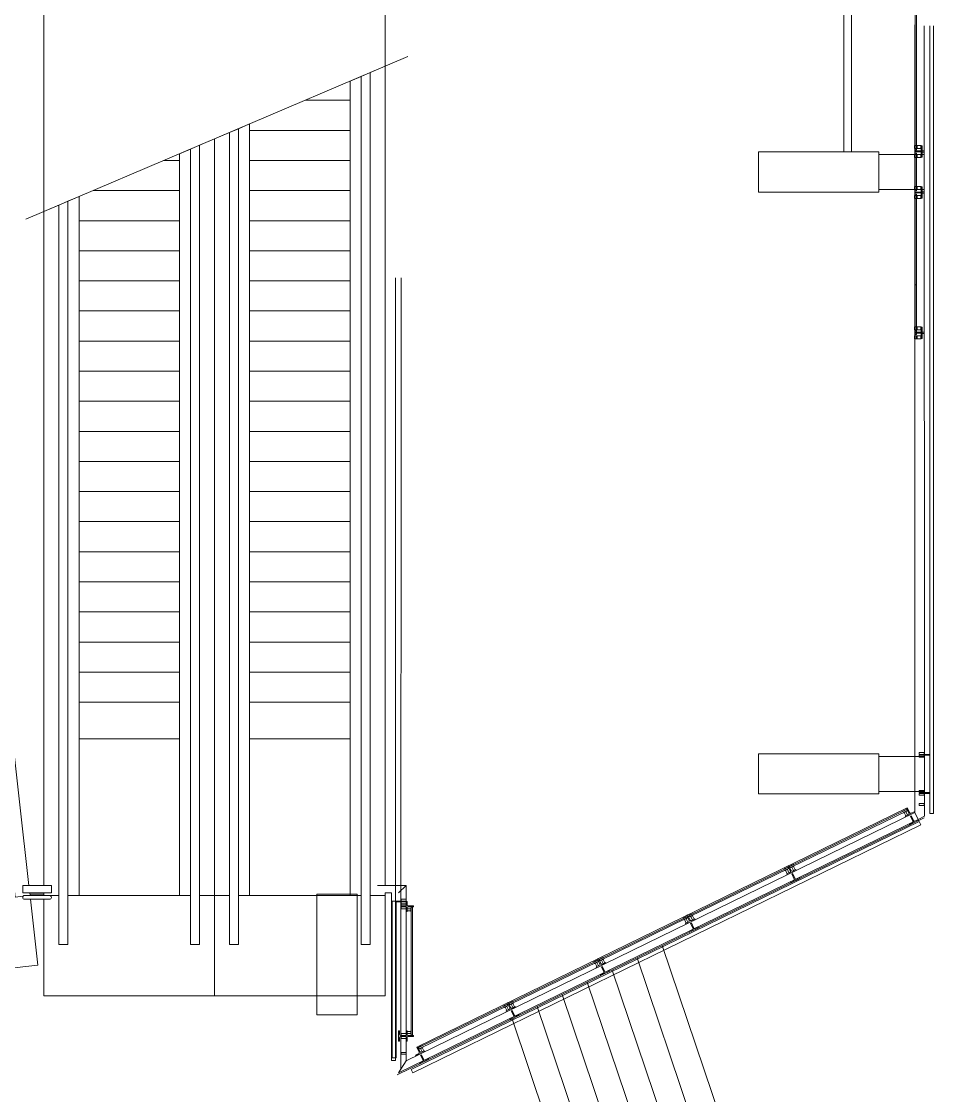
# Model space of a CAD drawing. Header units: inches. Extents: x -31774 to -27465, y 9140 to 11717.
# Drawn here: x -31388.8 to -31025.3, y 9695.3 to 10123.5 of the extents above; entities that cross this region are included whole.
import ezdxf

# ---------------------------------------------------------------- set-up
doc = ezdxf.new("R2010")
doc.units = ezdxf.units.IN
doc.header["$LTSCALE"] = 5.55
doc.header["$MEASUREMENT"] = 0
for name, color, linetype, lineweight in [('00-A+P New Floor Line', 5, 'Continuous', 18), ('00-A+P New Rails', 2, 'Continuous', 18), ('00-A+P New steps', 5, 'Continuous', 18), ('A-COLS', 1, 'Continuous', 18), ('A-FLOR-BYND', 8, 'Continuous', 18), ('A-FLOR-ESCL', 6, 'Continuous', 18), ('A-FLOR-HRAL', 5, 'Continuous', 18), ('A-FLOR-OVHD', 5, 'Continuous', 18), ('S-COLS-CONC-01', 2, 'Continuous', 18), ('S-COLS-CONC-03', 2, 'Continuous', 18), ('S-COLS-CONC-05', 2, 'Continuous', 18)]:
    doc.layers.add(name, color=color, linetype=linetype, lineweight=lineweight)

msp = doc.modelspace()

# ---------------------------------------------------------------- linework, layer by layer
at = {"layer": '00-A+P New Floor Line'}
msp.add_line((-31239.02, 9703.51), (-31029.05, 9805.99), dxfattribs=at)
at = {"layer": '00-A+P New Rails', "color": 1, "lineweight": 18}
for p, q in [((-31032.78, 9808.09), (-31235.49, 9709.15)), ((-31036.06, 9809.83), (-31230.93, 9714.72)), ((-31036.4, 9809.24), (-31037.53, 9808.7)), ((-31037.47, 9808.58), (-31037.53, 9808.7)), ((-31037.47, 9808.58), (-31036.35, 9809.13)), ((-31037.25, 9808.13), (-31036.13, 9808.68)), ((-31037.2, 9808.02), (-31037.25, 9808.13)), ((-31036.08, 9808.57), (-31037.2, 9808.02)), ((-31036.32, 9806.78), (-31036.97, 9808.13)), ((-31036.35, 9809.13), (-31036.4, 9809.24)), ((-31035.64, 9807.11), (-31036.3, 9808.46)), ((-31036.08, 9808.57), (-31036.13, 9808.68)), ((-31032.78, 9808.09), (-31031.46, 9805.39)), ((-31031.46, 9805.39), (-31238.48, 9704.35)), ((-31235.49, 9709.15), (-31238.48, 9704.35))]:
    msp.add_line(p, q, dxfattribs=at)
at = {"layer": '00-A+P New Rails'}
for p, q in [((-31036.07, 9809.27), (-31082.54, 9786.59)), ((-31035.85, 9808.82), (-31082.32, 9786.14)), ((-31030.37, 9803.15), (-31031.03, 9804.5)), ((-31083.32, 9786.21), (-31122.84, 9766.92)), ((-31083.1, 9785.76), (-31122.62, 9766.47)), ((-31123.63, 9766.53), (-31158.42, 9749.55)), ((-31123.41, 9766.08), (-31158.2, 9749.1)), ((-31123.63, 9766.53), (-31124.24, 9766.24)), ((-31123.41, 9766.08), (-31124.02, 9765.79)), ((-31159.2, 9749.17), (-31194.37, 9732.01)), ((-31158.98, 9748.72), (-31194.15, 9731.56)), ((-31233.42, 9705.71), (-31232.76, 9704.36))]:
    msp.add_line(p, q, dxfattribs=at)
at = {"layer": '00-A+P New Rails', "color": 3, "lineweight": 18}
for p, q in [((-31035.25, 9807.3), (-31036.54, 9806.67)), ((-31036.38, 9806.34), (-31036.54, 9806.67)), ((-31036.38, 9806.34), (-31032.78, 9808.09)), ((-31032.78, 9808.09), (-31036.38, 9806.34)), ((-31035.73, 9809.99), (-31036.06, 9809.83)), ((-31036.06, 9809.83), (-31036.06, 9809.83)), ((-31036.06, 9809.83), (-31035.08, 9807.81)), ((-31034.74, 9807.97), (-31035.73, 9809.99)), ((-31032.95, 9808.43), (-31034.24, 9807.8)), ((-31032.78, 9808.09), (-31032.95, 9808.43)), ((-31231.58, 9711.06), (-31227.98, 9712.82)), ((-31227.98, 9712.82), (-31231.58, 9711.06)), ((-31230.93, 9714.72), (-31231.26, 9714.55)), ((-31231.26, 9714.55), (-31231.26, 9714.55)), ((-31231.26, 9714.55), (-31230.28, 9712.53)), ((-31229.94, 9712.7), (-31230.93, 9714.72)), ((-31228.15, 9713.15), (-31229.44, 9712.52)), ((-31227.98, 9712.82), (-31228.15, 9713.15)), ((-31230.45, 9712.03), (-31231.74, 9711.4)), ((-31231.58, 9711.06), (-31231.74, 9711.4))]:
    msp.add_line(p, q, dxfattribs=at)
at = {"layer": '00-A+P New Rails', "color": 2, "lineweight": 18}
for p, q in [((-31035.99, 9809.24), (-31036.07, 9809.27)), ((-31035.82, 9808.9), (-31035.99, 9809.24)), ((-31035.85, 9808.82), (-31035.82, 9808.9)), ((-31031.03, 9804.5), (-31233.42, 9705.71)), ((-31030.37, 9803.15), (-31232.76, 9704.36)), ((-31083.66, 9786.18), (-31084.78, 9785.63)), ((-31084.73, 9785.52), (-31084.78, 9785.63)), ((-31084.73, 9785.52), (-31083.6, 9786.07)), ((-31084.51, 9785.07), (-31083.38, 9785.62)), ((-31084.45, 9784.96), (-31084.51, 9785.07)), ((-31083.33, 9785.51), (-31084.45, 9784.96)), ((-31083.57, 9783.72), (-31084.23, 9785.07)), ((-31083.6, 9786.07), (-31083.66, 9786.18)), ((-31082.9, 9784.05), (-31083.55, 9785.4)), ((-31083.33, 9785.51), (-31083.38, 9785.62)), ((-31082.98, 9786.93), (-31083.32, 9786.76)), ((-31083.32, 9786.76), (-31083.32, 9786.76)), ((-31083.32, 9786.76), (-31082.33, 9784.74)), ((-31083.24, 9786.18), (-31083.32, 9786.21)), ((-31083.07, 9785.84), (-31083.24, 9786.18)), ((-31083.1, 9785.76), (-31083.07, 9785.84)), ((-31081.99, 9784.91), (-31082.98, 9786.93)), ((-31082.56, 9786.51), (-31082.54, 9786.59)), ((-31082.4, 9786.17), (-31082.56, 9786.51)), ((-31082.4, 9786.17), (-31082.32, 9786.14)), ((-31082.31, 9786.84), (-31081.19, 9787.39)), ((-31082.25, 9786.73), (-31082.31, 9786.84)), ((-31081.13, 9787.27), (-31082.25, 9786.73)), ((-31080.91, 9786.83), (-31082.04, 9786.28)), ((-31081.98, 9786.17), (-31082.04, 9786.28)), ((-31081.98, 9786.17), (-31080.86, 9786.71)), ((-31081.1, 9784.93), (-31081.76, 9786.27)), ((-31080.2, 9785.37), (-31081.49, 9784.73)), ((-31081.13, 9787.27), (-31081.19, 9787.39)), ((-31080.42, 9785.26), (-31081.08, 9786.6)), ((-31080.86, 9786.71), (-31080.91, 9786.83)), ((-31080.03, 9785.03), (-31080.2, 9785.37)), ((-31082.5, 9784.24), (-31083.79, 9783.61)), ((-31083.63, 9783.27), (-31083.79, 9783.61)), ((-31083.63, 9783.27), (-31080.03, 9785.03)), ((-31080.03, 9785.03), (-31083.63, 9783.27)), ((-31123.96, 9766.51), (-31125.09, 9765.96)), ((-31125.03, 9765.85), (-31125.09, 9765.96)), ((-31125.03, 9765.85), (-31123.91, 9766.4)), ((-31124.81, 9765.4), (-31123.69, 9765.95)), ((-31124.76, 9765.29), (-31124.81, 9765.4)), ((-31123.64, 9765.83), (-31124.76, 9765.29)), ((-31123.88, 9764.05), (-31124.53, 9765.4)), ((-31122.81, 9764.57), (-31124.1, 9763.94)), ((-31123.94, 9763.6), (-31124.1, 9763.94)), ((-31123.91, 9766.4), (-31123.96, 9766.51)), ((-31123.94, 9763.6), (-31120.34, 9765.35)), ((-31120.34, 9765.35), (-31123.94, 9763.6)), ((-31123.2, 9764.38), (-31123.86, 9765.72)), ((-31123.64, 9765.83), (-31123.69, 9765.95)), ((-31123.55, 9766.5), (-31123.63, 9766.53)), ((-31123.29, 9767.26), (-31123.62, 9767.09)), ((-31123.62, 9767.09), (-31123.62, 9767.09)), ((-31123.62, 9767.09), (-31122.64, 9765.07)), ((-31123.38, 9766.17), (-31123.55, 9766.5)), ((-31123.41, 9766.08), (-31123.38, 9766.17)), ((-31122.3, 9765.23), (-31123.29, 9767.26)), ((-31122.87, 9766.83), (-31122.84, 9766.92)), ((-31122.71, 9766.5), (-31122.87, 9766.83)), ((-31122.71, 9766.5), (-31122.62, 9766.47)), ((-31122.62, 9767.17), (-31121.49, 9767.71)), ((-31122.56, 9767.05), (-31122.62, 9767.17)), ((-31121.44, 9767.6), (-31122.56, 9767.05)), ((-31121.22, 9767.15), (-31122.34, 9766.6)), ((-31122.29, 9766.49), (-31122.34, 9766.6)), ((-31122.29, 9766.49), (-31121.16, 9767.04)), ((-31121.41, 9765.25), (-31122.06, 9766.6)), ((-31120.51, 9765.69), (-31121.8, 9765.06)), ((-31121.44, 9767.6), (-31121.49, 9767.71)), ((-31120.73, 9765.58), (-31121.39, 9766.93)), ((-31121.16, 9767.04), (-31121.22, 9767.15)), ((-31120.34, 9765.35), (-31120.51, 9765.69)), ((-31159.54, 9749.15), (-31160.66, 9748.6)), ((-31160.61, 9748.48), (-31160.66, 9748.6)), ((-31160.61, 9748.48), (-31159.48, 9749.03)), ((-31160.39, 9748.04), (-31159.26, 9748.58)), ((-31160.33, 9747.92), (-31160.39, 9748.04)), ((-31159.21, 9748.47), (-31160.33, 9747.92)), ((-31159.45, 9746.68), (-31160.11, 9748.03)), ((-31158.38, 9747.21), (-31159.67, 9746.57)), ((-31159.51, 9746.24), (-31159.67, 9746.57)), ((-31159.48, 9749.03), (-31159.54, 9749.15)), ((-31159.51, 9746.24), (-31155.92, 9747.99)), ((-31155.92, 9747.99), (-31159.51, 9746.24)), ((-31158.78, 9747.01), (-31159.43, 9748.36)), ((-31159.21, 9748.47), (-31159.26, 9748.58)), ((-31158.86, 9749.89), (-31159.2, 9749.73)), ((-31159.2, 9749.73), (-31159.2, 9749.73)), ((-31159.2, 9749.73), (-31158.21, 9747.71)), ((-31159.12, 9749.14), (-31159.2, 9749.17)), ((-31158.95, 9748.8), (-31159.12, 9749.14)), ((-31158.98, 9748.72), (-31158.95, 9748.8)), ((-31157.87, 9747.87), (-31158.86, 9749.89)), ((-31158.44, 9749.47), (-31158.42, 9749.55)), ((-31158.28, 9749.13), (-31158.44, 9749.47)), ((-31158.28, 9749.13), (-31158.2, 9749.1)), ((-31158.19, 9749.8), (-31157.07, 9750.35)), ((-31158.14, 9749.69), (-31158.19, 9749.8)), ((-31157.01, 9750.24), (-31158.14, 9749.69)), ((-31156.79, 9749.79), (-31157.92, 9749.24)), ((-31157.86, 9749.13), (-31157.92, 9749.24)), ((-31157.86, 9749.13), (-31156.74, 9749.68)), ((-31156.98, 9747.89), (-31157.64, 9749.24)), ((-31156.08, 9748.33), (-31157.37, 9747.7)), ((-31157.01, 9750.24), (-31157.07, 9750.35)), ((-31156.3, 9748.22), (-31156.96, 9749.57)), ((-31156.74, 9749.68), (-31156.79, 9749.79)), ((-31155.92, 9747.99), (-31156.08, 9748.33)), ((-31230.48, 9714.38), (-31195.15, 9731.62)), ((-31230.26, 9713.93), (-31194.93, 9731.17)), ((-31195.49, 9731.6), (-31196.61, 9731.05)), ((-31196.56, 9730.94), (-31196.61, 9731.05)), ((-31196.56, 9730.94), (-31195.43, 9731.49)), ((-31196.34, 9730.49), (-31195.21, 9731.04)), ((-31196.28, 9730.38), (-31196.34, 9730.49)), ((-31195.16, 9730.92), (-31196.28, 9730.38)), ((-31195.4, 9729.14), (-31196.06, 9730.49)), ((-31194.33, 9729.66), (-31195.63, 9729.03)), ((-31195.43, 9731.49), (-31195.49, 9731.6)), ((-31195.46, 9728.69), (-31191.87, 9730.45)), ((-31191.87, 9730.45), (-31195.46, 9728.69)), ((-31194.73, 9729.47), (-31195.38, 9730.81)), ((-31195.16, 9730.92), (-31195.21, 9731.04)), ((-31194.81, 9732.35), (-31195.15, 9732.18)), ((-31195.15, 9732.18), (-31195.15, 9732.18)), ((-31195.15, 9732.18), (-31194.16, 9730.16)), ((-31195.07, 9731.59), (-31195.15, 9731.62)), ((-31194.9, 9731.26), (-31195.07, 9731.59)), ((-31194.93, 9731.17), (-31194.9, 9731.26)), ((-31193.82, 9730.32), (-31194.81, 9732.35)), ((-31194.4, 9731.92), (-31194.37, 9732.01)), ((-31194.23, 9731.59), (-31194.4, 9731.92)), ((-31194.23, 9731.59), (-31194.15, 9731.56)), ((-31194.14, 9732.26), (-31193.02, 9732.8)), ((-31194.09, 9732.14), (-31194.14, 9732.26)), ((-31192.96, 9732.69), (-31194.09, 9732.14)), ((-31192.74, 9732.24), (-31193.87, 9731.69)), ((-31193.81, 9731.58), (-31193.87, 9731.69)), ((-31193.81, 9731.58), (-31192.69, 9732.13)), ((-31192.93, 9730.34), (-31193.59, 9731.69)), ((-31192.03, 9730.78), (-31193.32, 9730.15)), ((-31192.96, 9732.69), (-31193.02, 9732.8)), ((-31192.26, 9730.67), (-31192.91, 9732.02)), ((-31192.69, 9732.13), (-31192.74, 9732.24)), ((-31191.87, 9730.45), (-31192.03, 9730.78)), ((-31195.46, 9728.69), (-31195.63, 9729.03)), ((-31230.51, 9714.3), (-31230.48, 9714.38)), ((-31230.35, 9713.96), (-31230.51, 9714.3)), ((-31230.35, 9713.96), (-31230.26, 9713.93)), ((-31230.26, 9714.63), (-31229.13, 9715.18)), ((-31230.2, 9714.52), (-31230.26, 9714.63)), ((-31229.08, 9715.06), (-31230.2, 9714.52)), ((-31228.86, 9714.61), (-31229.98, 9714.07)), ((-31229.93, 9713.95), (-31229.98, 9714.07)), ((-31229.93, 9713.95), (-31228.8, 9714.5)), ((-31229.05, 9712.72), (-31229.7, 9714.06)), ((-31229.08, 9715.06), (-31229.13, 9715.18)), ((-31228.37, 9713.04), (-31229.03, 9714.39)), ((-31228.8, 9714.5), (-31228.86, 9714.61))]:
    msp.add_line(p, q, dxfattribs=at)
at = {"layer": '00-A+P New Rails'}
msp.add_lwpolyline([(-31029.05, 9810.97), (-31029.05, 9811.72), (-31031.05, 9811.72), (-31031.05, 9810.97)], close=True, dxfattribs=at)
at = {"layer": '00-A+P New Rails', "color": 3, "lineweight": 18}
for points in [[(-31034.83, 9803.17), (-31034.99, 9803.5), (-31033.7, 9804.14, 0.414213), (-31033.53, 9804.64), (-31034.52, 9806.66), (-31034.18, 9806.82), (-31033.19, 9804.8, 0.414213), (-31032.69, 9804.63), (-31031.4, 9805.26), (-31031.24, 9804.92), (-31034.83, 9803.17), (-31031.24, 9804.92)], [(-31230.03, 9707.89), (-31230.19, 9708.23), (-31228.9, 9708.86, 0.414213), (-31228.73, 9709.36), (-31229.72, 9711.38), (-31229.38, 9711.55), (-31228.39, 9709.53, 0.414213), (-31227.89, 9709.35), (-31226.6, 9709.99), (-31226.44, 9709.65), (-31230.03, 9707.89), (-31226.44, 9709.65)]]:
    msp.add_lwpolyline(points, format="xyb", dxfattribs=at)
at = {"layer": '00-A+P New Rails', "color": 2, "lineweight": 18}
for points in [[(-31082.08, 9780.1), (-31082.25, 9780.44), (-31080.96, 9781.07, 0.414213), (-31080.78, 9781.57), (-31081.77, 9783.6), (-31081.43, 9783.76), (-31080.45, 9781.74, 0.414213), (-31079.94, 9781.57), (-31078.65, 9782.2), (-31078.49, 9781.86), (-31082.08, 9780.1), (-31078.49, 9781.86)], [(-31122.39, 9760.43), (-31122.55, 9760.77), (-31121.26, 9761.4, 0.414213), (-31121.09, 9761.9), (-31122.08, 9763.92), (-31121.74, 9764.09), (-31120.75, 9762.06, 0.414213), (-31120.25, 9761.89), (-31118.96, 9762.52), (-31118.8, 9762.19), (-31122.39, 9760.43), (-31118.8, 9762.19)], [(-31157.96, 9743.07), (-31158.13, 9743.41), (-31156.84, 9744.04, 0.414213), (-31156.66, 9744.54), (-31157.65, 9746.56), (-31157.31, 9746.72), (-31156.33, 9744.7, 0.414213), (-31155.82, 9744.53), (-31154.53, 9745.16), (-31154.37, 9744.82), (-31157.96, 9743.07), (-31154.37, 9744.82)], [(-31193.91, 9725.52), (-31194.08, 9725.86), (-31192.79, 9726.49, 0.414213), (-31192.61, 9726.99), (-31193.6, 9729.01), (-31193.26, 9729.18), (-31192.28, 9727.16, 0.414213), (-31191.78, 9726.98), (-31190.48, 9727.61), (-31190.32, 9727.28), (-31193.91, 9725.52), (-31190.32, 9727.28)]]:
    msp.add_lwpolyline(points, format="xyb", dxfattribs=at)
at = {"layer": '00-A+P New Rails', "color": 3, "lineweight": 18}
for centre, start, end in [((-31035.41, 9807.64), 296.0162, 26.0162), ((-31034.4, 9808.14), 206.0163, 296.0162), ((-31230.61, 9712.37), 296.0162, 26.0162), ((-31229.6, 9712.86), 206.0163, 296.0162)]:
    msp.add_arc(centre, 0.375, start, end, dxfattribs=at)
at = {"layer": '00-A+P New Rails', "color": 2, "lineweight": 18}
for centre, start, end in [((-31082.67, 9784.58), 296.0162, 26.0162), ((-31081.66, 9785.07), 206.0163, 296.0162), ((-31122.97, 9764.91), 296.0162, 26.0162), ((-31121.96, 9765.4), 206.0163, 296.0162), ((-31158.55, 9747.54), 296.0162, 26.0162), ((-31157.54, 9748.04), 206.0163, 296.0162), ((-31194.5, 9730), 296.0162, 26.0162), ((-31193.49, 9730.49), 206.0163, 296.0162)]:
    msp.add_arc(centre, 0.375, start, end, dxfattribs=at)
at = {"layer": '00-A+P New steps'}
for p, q in [((-31099.57, 9654.79), (-31133.42, 9755.05)), ((-31109.77, 9650.6), (-31143.39, 9750.18)), ((-31120.19, 9647.08), (-31153.36, 9745.32)), ((-31130.61, 9643.56), (-31163.33, 9740.45)), ((-31141.03, 9640.04), (-31173.29, 9735.59)), ((-31151.45, 9636.52), (-31183.26, 9730.72)), ((-31161.88, 9633), (-31193.23, 9725.86))]:
    msp.add_line(p, q, dxfattribs=at)
at = {"layer": 'A-COLS'}
msp.add_lwpolyline([(-31271.05, 9727.51), (-31271.05, 9775.51), (-31255.05, 9775.51), (-31255.05, 9727.51), (-31271.05, 9727.51)], close=True, dxfattribs=at)
at = {"layer": 'A-FLOR-BYND', "color": 5, "lineweight": 18}
for p, q in [((-31032.78, 9808.09), (-31032.78, 10122.23)), ((-31026.8, 9807.66), (-31026.8, 10121.8)), ((-31025.3, 9807.66), (-31025.3, 10121.8)), ((-31235.49, 9779.03), (-31246.84, 9779.03)), ((-31243.84, 9779.03), (-31235.49, 9779.03)), ((-31238.49, 9776.03), (-31235.49, 9779.03)), ((-31235.49, 9709.15), (-31235.49, 9779.03)), ((-31235.49, 9709.15), (-31235.49, 9779.03)), ((-31243.84, 9776.03), (-31241.24, 9776.03)), ((-31241.24, 9709.19), (-31241.24, 9776.03)), ((-31240.99, 9710.36), (-31240.99, 9772.73)), ((-31239.49, 9772.73), (-31240.99, 9772.73)), ((-31239.49, 9710.36), (-31239.49, 9772.73)), ((-31235.49, 9772.69), (-31235.49, 9768.69)), ((-31235.49, 9768.69), (-31235.49, 9772.69)), ((-31235.49, 9772.69), (-31235.12, 9772.69)), ((-31235.12, 9771.26), (-31235.12, 9772.69)), ((-31235.49, 9768.69), (-31235.12, 9768.69)), ((-31235.12, 9768.69), (-31235.12, 9770.13)), ((-31235.12, 9769.69), (-31233.62, 9769.69)), ((-31235.12, 9768.94), (-31233.62, 9768.94)), ((-31232.49, 9770.88), (-31234.74, 9770.88)), ((-31234.74, 9770.51), (-31232.49, 9770.51)), ((-31233.62, 9769.94), (-31233.62, 9768.69)), ((-31233.62, 9769.94), (-31233.49, 9769.94)), ((-31233.62, 9768.69), (-31233.49, 9768.69)), ((-31233.49, 9770.26), (-31233.43, 9770.32)), ((-31233.49, 9770.26), (-31233.49, 9719.45)), ((-31233.49, 9768.69), (-31233.49, 9769.94)), ((-31233.43, 9770.32), (-31233.05, 9770.32)), ((-31233.05, 9770.32), (-31232.99, 9770.26)), ((-31232.99, 9770.26), (-31232.99, 9719.45)), ((-31232.99, 9768.69), (-31232.99, 9769.94)), ((-31232.99, 9769.94), (-31232.87, 9769.94)), ((-31232.99, 9768.69), (-31232.87, 9768.69)), ((-31232.87, 9769.94), (-31232.87, 9768.69)), ((-31232.49, 9770.51), (-31232.49, 9770.88)), ((-31232.49, 9770.88), (-31232.49, 9770.88)), ((-31232.49, 9770.51), (-31232.49, 9770.51)), ((-31233.62, 9719.76), (-31233.62, 9721.01)), ((-31233.62, 9721.01), (-31233.49, 9721.01)), ((-31233.49, 9721.01), (-31233.49, 9719.76)), ((-31232.99, 9721.01), (-31232.99, 9719.76)), ((-31232.99, 9721.01), (-31232.87, 9721.01)), ((-31232.87, 9719.76), (-31232.87, 9721.01)), ((-31235.12, 9720.76), (-31233.62, 9720.76)), ((-31235.12, 9720.01), (-31233.62, 9720.01)), ((-31233.62, 9719.76), (-31233.49, 9719.76)), ((-31233.49, 9719.45), (-31233.43, 9719.38)), ((-31233.43, 9719.38), (-31233.05, 9719.38)), ((-31233.05, 9719.38), (-31232.99, 9719.45)), ((-31232.99, 9719.76), (-31232.87, 9719.76)), ((-31232.49, 9719.2), (-31232.49, 9719.2)), ((-31239.74, 9709.19), (-31241.24, 9709.19)), ((-31239.49, 9710.36), (-31240.99, 9710.36))]:
    msp.add_line(p, q, dxfattribs=at)
at = {"layer": 'A-FLOR-BYND'}
for p, q in [((-31028.95, 9806.62), (-31029.05, 10121.8)), ((-31032.86, 10074.07), (-31030.17, 10074.07)), ((-31032.86, 10072.88), (-31032.86, 10074.07)), ((-31030.17, 10072.88), (-31032.86, 10072.88)), ((-31032.67, 10072.88), (-31032.67, 10074.07)), ((-31032.04, 10072.88), (-31032.04, 10074.07)), ((-31031.86, 10072.88), (-31031.86, 10074.07)), ((-31030.36, 10072.88), (-31030.36, 10074.07)), ((-31030.17, 10074.07), (-31030.17, 10072.88)), ((-31030.17, 10073.95), (-31029.79, 10073.95)), ((-31030.17, 10069.45), (-31030.17, 10073.95)), ((-31029.79, 10073.95), (-31029.79, 10069.45)), ((-31047.05, 10070.51), (-31029.05, 10070.51)), ((-31032.86, 10070.51), (-31030.17, 10070.51)), ((-31032.86, 10069.32), (-31032.86, 10070.51)), ((-31030.17, 10069.32), (-31032.86, 10069.32)), ((-31032.79, 10071.88), (-31030.17, 10071.88)), ((-31032.79, 10071.51), (-31032.79, 10071.88)), ((-31030.17, 10071.51), (-31032.79, 10071.51)), ((-31032.67, 10070.51), (-31032.67, 10069.32)), ((-31032.04, 10070.51), (-31032.04, 10069.32)), ((-31031.86, 10070.51), (-31031.86, 10069.32)), ((-31030.36, 10070.51), (-31030.36, 10069.32)), ((-31030.17, 10071.88), (-31030.17, 10071.51)), ((-31030.17, 10070.51), (-31030.17, 10069.32)), ((-31029.79, 10069.45), (-31030.17, 10069.45)), ((-31029.79, 10071.95), (-31029.05, 10071.95)), ((-31029.79, 10071.45), (-31029.79, 10071.95)), ((-31029.05, 10071.45), (-31029.79, 10071.45)), ((-31047.05, 10056.51), (-31029.05, 10056.51)), ((-31032.86, 10057.7), (-31030.17, 10057.7)), ((-31032.86, 10056.51), (-31032.86, 10057.7)), ((-31030.17, 10056.51), (-31032.86, 10056.51)), ((-31032.79, 10055.51), (-31030.17, 10055.51)), ((-31032.79, 10055.13), (-31032.79, 10055.51)), ((-31030.17, 10055.13), (-31032.79, 10055.13)), ((-31032.67, 10056.51), (-31032.67, 10057.7)), ((-31032.04, 10056.51), (-31032.04, 10057.7)), ((-31031.86, 10056.51), (-31031.86, 10057.7)), ((-31030.36, 10056.51), (-31030.36, 10057.7)), ((-31030.17, 10057.7), (-31030.17, 10056.51)), ((-31030.17, 10057.57), (-31029.79, 10057.57)), ((-31030.17, 10053.07), (-31030.17, 10057.57)), ((-31030.17, 10055.51), (-31030.17, 10055.13)), ((-31029.79, 10057.57), (-31029.79, 10053.07)), ((-31029.79, 10055.57), (-31029.05, 10055.57)), ((-31029.79, 10055.07), (-31029.79, 10055.57)), ((-31029.05, 10055.07), (-31029.79, 10055.07)), ((-31032.86, 10054.13), (-31030.17, 10054.13)), ((-31032.86, 10052.95), (-31032.86, 10054.13)), ((-31030.17, 10052.95), (-31032.86, 10052.95)), ((-31032.67, 10054.13), (-31032.67, 10052.95)), ((-31032.04, 10054.13), (-31032.04, 10052.95)), ((-31031.86, 10054.13), (-31031.86, 10052.95)), ((-31030.36, 10054.13), (-31030.36, 10052.95)), ((-31030.17, 10054.13), (-31030.17, 10052.95)), ((-31029.79, 10053.07), (-31030.17, 10053.07)), ((-31032.86, 10001.79), (-31030.17, 10001.79)), ((-31032.86, 10000.6), (-31032.86, 10001.79)), ((-31030.17, 10000.6), (-31032.86, 10000.6)), ((-31032.79, 9999.6), (-31030.17, 9999.6)), ((-31032.79, 9999.23), (-31032.79, 9999.6)), ((-31030.17, 9999.23), (-31032.79, 9999.23)), ((-31032.67, 10000.6), (-31032.67, 10001.79)), ((-31032.04, 10000.6), (-31032.04, 10001.79)), ((-31031.86, 10000.6), (-31031.86, 10001.79)), ((-31030.36, 10000.6), (-31030.36, 10001.79)), ((-31030.17, 10001.79), (-31030.17, 10000.6)), ((-31030.17, 10001.66), (-31029.79, 10001.66)), ((-31030.17, 9997.16), (-31030.17, 10001.66)), ((-31030.17, 9999.6), (-31030.17, 9999.23)), ((-31029.79, 10001.66), (-31029.79, 9997.16)), ((-31029.79, 9999.66), (-31029.05, 9999.66)), ((-31029.79, 9999.16), (-31029.79, 9999.66)), ((-31032.86, 9998.23), (-31030.17, 9998.23)), ((-31032.86, 9997.04), (-31032.86, 9998.23)), ((-31030.17, 9997.04), (-31032.86, 9997.04)), ((-31032.67, 9998.23), (-31032.67, 9997.04)), ((-31032.04, 9998.23), (-31032.04, 9997.04)), ((-31031.86, 9998.23), (-31031.86, 9997.04)), ((-31030.36, 9998.23), (-31030.36, 9997.04)), ((-31030.17, 9998.23), (-31030.17, 9997.04)), ((-31029.79, 9997.16), (-31030.17, 9997.16)), ((-31029.05, 9999.16), (-31029.79, 9999.16)), ((-31047.05, 9830.51), (-31029.05, 9830.51)), ((-31047.05, 9816.51), (-31029.05, 9816.51)), ((-31028.95, 9806.62), (-31031.46, 9805.39)), ((-31025.3, 9807.66), (-31026.8, 9807.66)), ((-31385.41, 9775.51), (-31379.84, 9775.51)), ((-31385.36, 9775.03), (-31385.36, 9775.08))]:
    msp.add_line(p, q, dxfattribs=at)
for points in [[(-31385.8, 9779.03), (-31473.5, 10564.3), (-31479.47, 10563.64), (-31391.32, 9774.42), (-31388.1, 9774.78)], [(-31452.94, 9767.54), (-31449.83, 9739.71), (-31382.25, 9747.26), (-31385.19, 9773.53)], [(-31385.82, 9775.03), (-31385.36, 9775.08), (-31385.47, 9776.03)]]:
    msp.add_lwpolyline(points, dxfattribs=at)
for points in [[(-31058.03, 10071.51), (-31061.03, 10071.51), (-31061.03, 10295.51), (-31058.03, 10295.51)], [(-31032.11, 10072.38), (-31032.11, 10126.91), (-31032.61, 10126.91), (-31032.61, 10072.38)], [(-31047.05, 10071.51), (-31095.05, 10071.51), (-31095.05, 10055.51), (-31047.05, 10055.51)], [(-31032.11, 10056.01), (-31032.11, 10071.01), (-31032.61, 10071.01), (-31032.61, 10056.01)], [(-31032.11, 10000.1), (-31032.11, 10054.63), (-31032.61, 10054.63), (-31032.61, 10000.1)], [(-31032.11, 10018.49), (-31032.11, 9998.73), (-31032.61, 9998.73), (-31032.61, 10018.49)], [(-31047.05, 9831.51), (-31095.05, 9831.51), (-31095.05, 9815.51), (-31047.05, 9815.51)]]:
    msp.add_lwpolyline(points, close=True, dxfattribs=at)
at = {"layer": 'A-FLOR-BYND', "color": 5, "lineweight": 18}
for points in [[(-31029.05, 9832.05), (-31029.05, 9831.3), (-31031.05, 9831.3), (-31031.05, 9832.05)], [(-31029.05, 9830.17), (-31029.05, 9830.92), (-31031.05, 9830.92), (-31031.05, 9830.17)], [(-31029.05, 9816.84), (-31029.05, 9816.09), (-31031.05, 9816.09), (-31031.05, 9816.84)], [(-31029.05, 9814.97), (-31029.05, 9815.72), (-31031.05, 9815.72), (-31031.05, 9814.97)], [(-31237.49, 9773.58), (-31237.49, 9772.83), (-31235.49, 9772.83), (-31235.49, 9773.58)], [(-31237.49, 9771.7), (-31237.49, 9772.45), (-31235.49, 9772.45), (-31235.49, 9771.7)], [(-31235.49, 9771.63), (-31235.49, 9770.88), (-31237.49, 9770.88), (-31237.49, 9771.63)], [(-31235.49, 9769.76), (-31235.49, 9770.51), (-31237.49, 9770.51), (-31237.49, 9769.76)], [(-31235.49, 9719.95), (-31235.49, 9719.2), (-31237.49, 9719.2), (-31237.49, 9719.95)], [(-31235.49, 9718.07), (-31235.49, 9718.82), (-31237.49, 9718.82), (-31237.49, 9718.07)], [(-31237.49, 9711.71), (-31237.49, 9712.46), (-31235.49, 9712.46), (-31235.49, 9711.71)]]:
    msp.add_lwpolyline(points, close=True, dxfattribs=at)
for points in [[(-31026.8, 9830.92), (-31029.05, 9830.92), (-31029.05, 9831.3), (-31026.8, 9831.3)], [(-31026.8, 9816.09), (-31029.05, 9816.09), (-31029.05, 9815.72), (-31026.8, 9815.72)], [(-31239.74, 9772.45), (-31237.49, 9772.45), (-31237.49, 9772.83), (-31239.74, 9772.83)]]:
    msp.add_lwpolyline(points, dxfattribs=at)
for points in [[(-31238.49, 9717.01), (-31238.12, 9717.01), (-31238.12, 9718.45, -0.414213), (-31237.74, 9718.82), (-31235.49, 9718.82), (-31235.49, 9719.2), (-31237.74, 9719.2, -0.414213), (-31238.12, 9719.57), (-31238.12, 9721.01), (-31238.49, 9721.01), (-31238.49, 9717.01), (-31238.49, 9721.01)], [(-31235.49, 9717.01), (-31235.12, 9717.01), (-31235.12, 9718.45, -0.414213), (-31234.74, 9718.82), (-31232.49, 9718.82), (-31232.49, 9719.2), (-31234.74, 9719.2, -0.414213), (-31235.12, 9719.57), (-31235.12, 9721.01), (-31235.49, 9721.01), (-31235.49, 9717.01), (-31235.49, 9721.01)]]:
    msp.add_lwpolyline(points, format="xyb", dxfattribs=at)
for centre, start, end in [((-31234.74, 9771.26), 180, 270), ((-31234.74, 9770.13), 90.0001, 180)]:
    msp.add_arc(centre, 0.375, start, end, dxfattribs=at)
at = {"layer": 'A-FLOR-ESCL'}
for p, q in [((-31387.08, 10044.67), (-31234.77, 10109.52)), ((-31275.7, 10092.09), (-31257.84, 10092.09)), ((-31297.84, 10080.09), (-31257.84, 10080.09)), ((-31332.07, 10068.09), (-31325.84, 10068.09)), ((-31297.84, 10068.09), (-31257.84, 10068.09)), ((-31360.26, 10056.09), (-31325.84, 10056.09)), ((-31297.84, 10056.09), (-31257.84, 10056.09)), ((-31365.84, 10044.09), (-31325.84, 10044.09)), ((-31297.84, 10044.09), (-31257.84, 10044.09)), ((-31365.84, 10032.09), (-31325.84, 10032.09)), ((-31297.84, 10032.09), (-31257.84, 10032.09)), ((-31239.74, 9709.19), (-31239.74, 10021.36)), ((-31237.59, 9705.8), (-31237.49, 10021.36)), ((-31365.84, 10020.09), (-31325.84, 10020.09)), ((-31297.84, 10020.09), (-31257.84, 10020.09)), ((-31365.84, 10008.09), (-31325.84, 10008.09)), ((-31297.84, 10008.09), (-31257.84, 10008.09)), ((-31365.84, 9996.09), (-31325.84, 9996.09)), ((-31297.84, 9996.09), (-31257.84, 9996.09)), ((-31365.84, 9984.09), (-31325.84, 9984.09)), ((-31297.84, 9984.09), (-31257.84, 9984.09)), ((-31365.84, 9972.09), (-31325.84, 9972.09)), ((-31297.84, 9972.09), (-31257.84, 9972.09)), ((-31365.84, 9960.09), (-31325.84, 9960.09)), ((-31297.84, 9960.09), (-31257.84, 9960.09)), ((-31365.84, 9948.09), (-31325.84, 9948.09)), ((-31297.84, 9948.09), (-31257.84, 9948.09)), ((-31365.84, 9936.09), (-31325.84, 9936.09)), ((-31297.84, 9936.09), (-31257.84, 9936.09)), ((-31365.84, 9924.09), (-31325.84, 9924.09)), ((-31297.84, 9924.09), (-31257.84, 9924.09)), ((-31365.84, 9912.09), (-31325.84, 9912.09)), ((-31297.84, 9912.09), (-31257.84, 9912.09)), ((-31365.84, 9900.09), (-31325.84, 9900.09)), ((-31297.84, 9900.09), (-31257.84, 9900.09)), ((-31365.84, 9888.09), (-31325.84, 9888.09)), ((-31297.84, 9888.09), (-31257.84, 9888.09)), ((-31365.84, 9876.09), (-31325.84, 9876.09)), ((-31297.84, 9876.09), (-31257.84, 9876.09)), ((-31365.84, 9864.09), (-31325.84, 9864.09)), ((-31297.84, 9864.09), (-31257.84, 9864.09)), ((-31365.84, 9852.09), (-31325.84, 9852.09)), ((-31297.84, 9852.09), (-31257.84, 9852.09)), ((-31365.84, 9837.53), (-31325.84, 9837.53)), ((-31297.84, 9837.53), (-31257.84, 9837.53)), ((-31365.84, 9775.03), (-31325.84, 9775.03)), ((-31297.84, 9775.03), (-31257.84, 9775.03))]:
    msp.add_line(p, q, dxfattribs=at)
for points in [[(-31249.84, 10103.11), (-31249.84, 9755.51), (-31253.34, 9755.51), (-31253.34, 10101.62)], [(-31253.34, 10101.62), (-31253.34, 9775.03), (-31257.84, 9775.03), (-31257.84, 10099.7)], [(-31302.34, 10080.75), (-31302.34, 9755.51), (-31305.84, 9755.51), (-31305.84, 10079.26)], [(-31297.84, 9775.03), (-31297.84, 10082.67), (-31302.34, 10080.75), (-31302.34, 9775.03)], [(-31311.84, 10076.71), (-31311.84, 9775.03), (-31317.84, 9775.03), (-31317.84, 10074.15)], [(-31311.84, 10076.71), (-31311.84, 9775.03), (-31305.84, 9775.03), (-31305.84, 10079.26)], [(-31321.34, 10072.66), (-31321.34, 9775.03), (-31325.84, 9775.03), (-31325.84, 10070.75)], [(-31317.84, 10074.15), (-31317.84, 9755.51), (-31321.34, 9755.51), (-31321.34, 10072.66)], [(-31370.34, 10051.8), (-31370.34, 9755.51), (-31373.84, 9755.51), (-31373.84, 10050.31)], [(-31365.84, 9775.03), (-31365.84, 10053.72), (-31370.34, 10051.8), (-31370.34, 9775.03)]]:
    msp.add_lwpolyline(points, close=True, dxfattribs=at)
for points in [[(-31243.84, 9776.03), (-31243.84, 9775.03), (-31249.84, 9775.03), (-31249.84, 10103.11), (-31243.84, 10105.66), (-31243.84, 9779.03)], [(-31379.84, 9776.03), (-31379.84, 9775.03), (-31373.84, 9775.03), (-31373.84, 10050.31), (-31379.84, 10047.76), (-31379.84, 9779.03)], [(-31311.84, 9775.03), (-31311.84, 9735.03), (-31379.84, 9735.03), (-31379.84, 9773.53)], [(-31243.84, 9775.03), (-31243.84, 9735.03), (-31311.84, 9735.03), (-31311.84, 9775.03)]]:
    msp.add_lwpolyline(points, dxfattribs=at)
at = {"layer": 'A-FLOR-HRAL'}
for p, q in [((-31376.84, 9779.03), (-31388.29, 9779.03)), ((-31388.29, 9776.03), (-31388.29, 9779.03)), ((-31376.84, 9776.03), (-31376.84, 9779.03)), ((-31376.84, 9776.03), (-31388.29, 9776.03)), ((-31377.59, 9775.03), (-31387.54, 9775.03)), ((-31377.59, 9773.53), (-31387.54, 9773.53))]:
    msp.add_line(p, q, dxfattribs=at)
for centre, start, end in [((-31387.54, 9774.28), 90, 270), ((-31377.59, 9774.28), 270, 90)]:
    msp.add_arc(centre, 0.749, start, end, dxfattribs=at)
at = {"layer": 'A-FLOR-OVHD'}
msp.add_lwpolyline([(-31379.84, 10047.76), (-31379.84, 10340.53), (-31378.6, 10340.53), (-31378.6, 10368.53), (-31313.08, 10368.53), (-31313.08, 10324.21), (-31310.6, 10324.21), (-31310.6, 10368.53), (-31245.08, 10368.53), (-31245.08, 10324.21), (-31243.84, 10324.21), (-31243.84, 10105.66)], dxfattribs=at)
at = {"layer": 'S-COLS-CONC-01'}
msp.add_lwpolyline([(-31095.05, 9831.51), (-31095.05, 9815.51), (-31047.05, 9815.51), (-31047.05, 9831.51)], close=True, dxfattribs=at)
at = {"layer": 'S-COLS-CONC-03'}
msp.add_lwpolyline([(-31047.05, 10071.51), (-31095.05, 10071.51), (-31095.05, 10055.51), (-31047.05, 10055.51)], close=True, dxfattribs=at)
at = {"layer": 'S-COLS-CONC-05'}
for p, q in [((-31047.05, 10071.51), (-31095.05, 10071.51)), ((-31095.05, 10055.51), (-31047.05, 10055.51))]:
    msp.add_line(p, q, dxfattribs=at)

doc.saveas('drawing.dxf')
